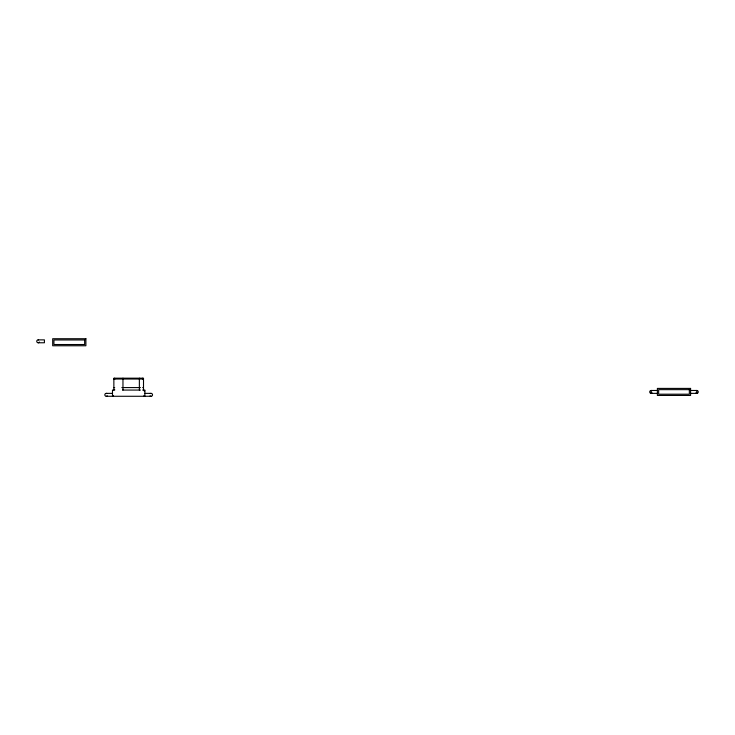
<?xml version="1.0" encoding="UTF-8"?>
<svg xmlns="http://www.w3.org/2000/svg" width="735" height="735" viewBox="0 0 735 735"><rect width="100%" height="100%" fill="white"/><g stroke="black" fill="none" stroke-linecap="round" stroke-linejoin="round"><path stroke-width="1.1" d="M38.202 339.873L44.412 339.873L44.412 342.767L38.202 342.767M113.861 379.021L143.509 379.021M113.861 379.315L114.688 379.315M113.861 387.575L114.688 387.575M121.845 387.575L140.44 387.575M142.682 387.575L143.509 387.575M113.861 389.421L114.688 389.421M114.724 390.065L112.492 390.065L112.492 396.275M122.525 390.065L140.44 390.065M142.636 390.065L144.869 390.065L144.869 396.275M657.384 390.478L651.182 390.478L651.182 393.372L657.384 393.372M690.588 390.478L696.798 390.478L696.798 393.372L690.588 393.372M144.042 390.891L144.869 390.891M106.29 393.372L112.492 393.372M144.869 393.372L151.079 393.372M106.29 396.275L151.079 396.275M144.042 395.448L144.042 396.275M143.509 390.065L143.509 378.185L113.861 378.185L113.861 390.065M142.682 378.185L142.682 379.021M139.365 378.185L139.365 390.065M122.965 378.185L122.965 390.065M114.688 378.185L114.688 379.021M113.328 395.448L113.328 396.275M39.451 342.041A1.452 1.452 0 0 1 37.586 342.629A1.452 1.452 0 0 1 36.842 340.819A1.452 1.452 0 0 1 38.578 339.919M652.202 392.949A1.452 1.452 0 0 1 650.245 393.032A1.452 1.452 0 0 1 649.988 391.094A1.452 1.452 0 0 1 651.899 390.671M696.073 390.671A1.452 1.452 0 0 1 697.984 391.094A1.452 1.452 0 0 1 697.736 393.032A1.452 1.452 0 0 1 695.779 392.949M107.31 395.853A1.452 1.452 0 0 1 105.353 395.935A1.452 1.452 0 0 1 105.096 393.997A1.452 1.452 0 0 1 107.007 393.565M150.353 393.565A1.452 1.452 0 0 1 152.264 393.997A1.452 1.452 0 0 1 152.016 395.935A1.452 1.452 0 0 1 150.059 395.853M85.894 338.725L52.69 338.725L52.69 345.762L85.894 345.762L85.894 338.725M84.654 339.965L53.931 339.965L53.931 344.522L84.654 344.522L84.654 339.965M690.588 388.411L657.384 388.411L657.384 395.448L690.588 395.448L690.588 388.411M689.347 389.651L658.633 389.651L658.633 394.199L689.347 394.199L689.347 389.651"/></g></svg>
